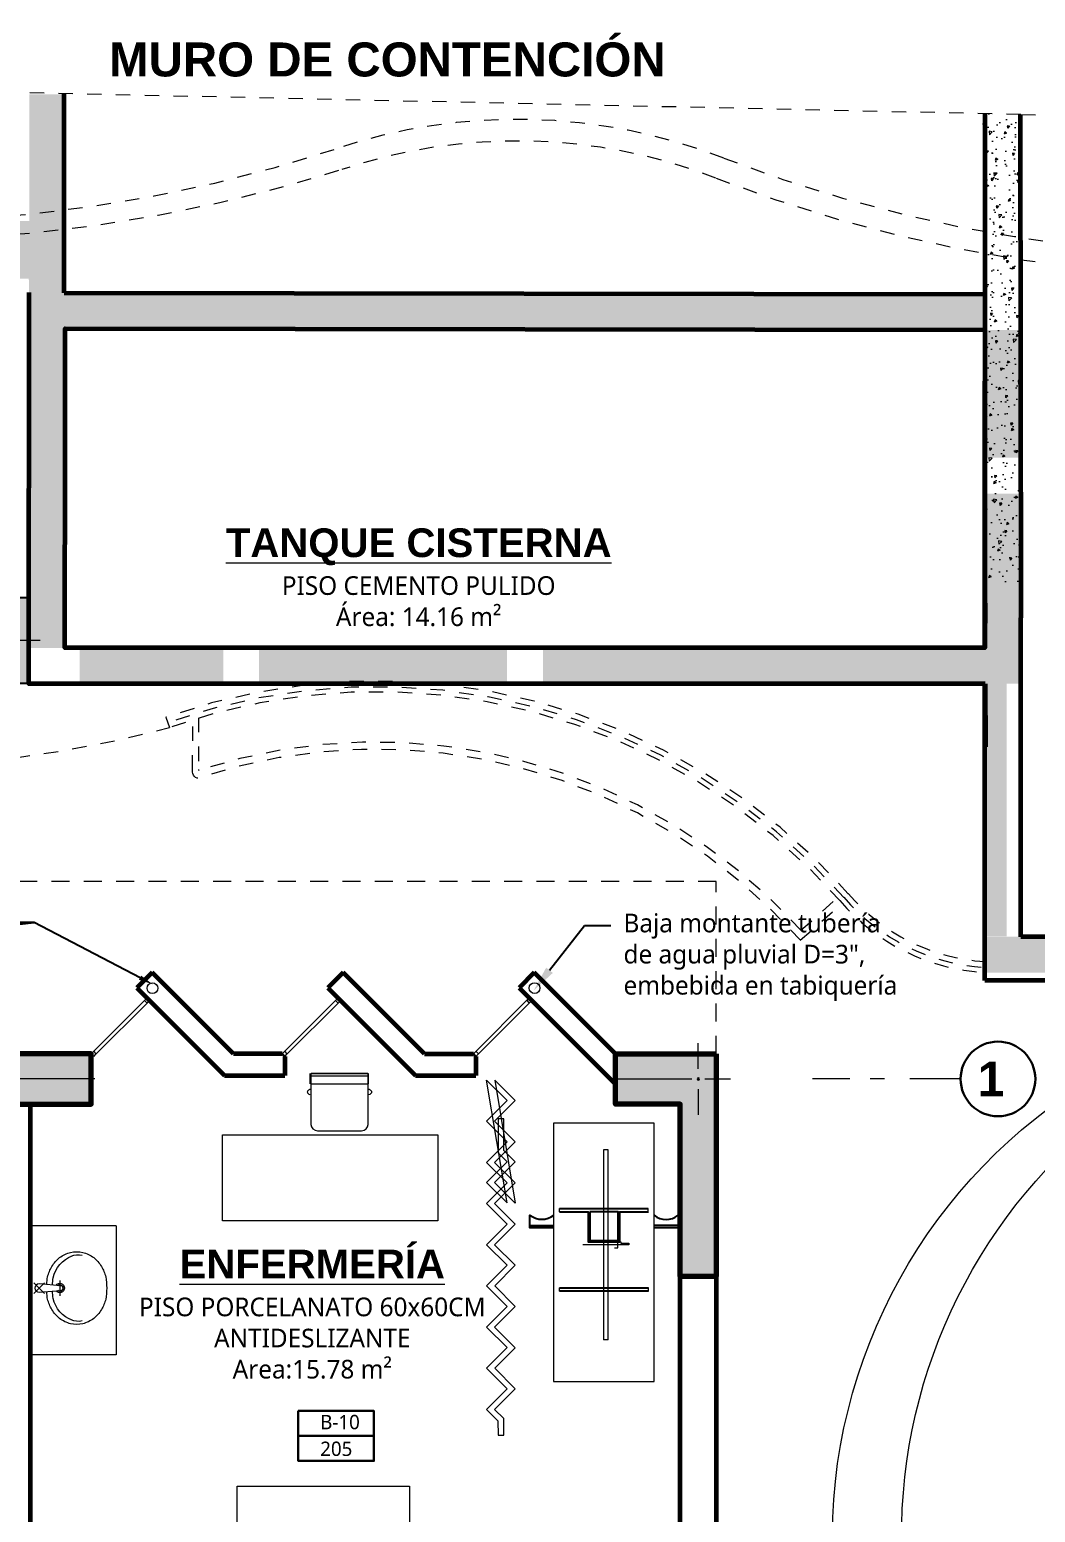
# Model space of a CAD drawing. Header units: metres. Extents: x 28 to 239, y -1 to 113.
# Drawn here: x 81.55 to 88.55, y 87.5 to 97.83 of the extents above; entities that cross this region are included whole.
import ezdxf
from ezdxf import colors
from ezdxf.entities.mleader import LeaderData, LeaderLine
from ezdxf.enums import TextEntityAlignment as Align
from ezdxf.math import Vec2, Vec3

# ---------------------------------------------------------------- set-up
doc = ezdxf.new("R2010")
doc.units = ezdxf.units.M
for name, pattern in [('DASHED2', [0.375, 0.25, -0.125]), ('Dot & Dashed', [0.670278, 0.352778, -0.176389, 0, -0.141111]), ('HIDDEN2', [0.1875, 0.125, -0.0625])]:
    doc.linetypes.add(name, pattern=pattern)
for name, color, linetype, lineweight in [('0-ARBOL', 64, 'Continuous', 0), ('COLUMNAS 50', 32, 'Continuous', 70), ('Cotas varias El', 253, 'Continuous', 13), ('Equipamiento SR', 23, 'Continuous', 0), ('GRAFO 0 BLANCO', 7, 'Continuous', 0), ('GRAFO 4', 7, 'Continuous', 30), ('I.S. CANALETAS', 12, 'Continuous', 0), ('letras sr', 7, 'Continuous', 5), ('Mobiliario interno', 251, 'Continuous', 0), ('Muebles', 252, 'Continuous', 0), ('Muros el', 144, 'Continuous', 60), ('Pisos El', 252, 'Continuous', 5), ('Proyeccciones', 1, 'DASHED2', 18), ('proyecciones', 1, 'DASHED2', 5), ('Sanitarios el', 141, 'Continuous', 15), ('Structural - Bearing_Pen_No__20', 1, 'Continuous', 0), ('TEXTOS-SUBTITULO', 7, 'Continuous', 30), ('Vanos', 140, 'Continuous', 5)]:
    doc.layers.add(name, color=color, linetype=linetype, lineweight=lineweight)
doc.layers.add('Mobiliario', color=7, linetype='Continuous', lineweight=0, true_color=0x7f7f7f)
doc.styles.add('Generales', font='trebuc.ttf', dxfattribs={"height": 0.1})
doc.styles.add('GENERATED_STYLE_1', font='arialbd.ttf')
doc.styles.add('Santa Rosa 1 50', font='trebuc.ttf')
doc.styles.add('TURBO_BASS', font='swisseb.ttf')

# ---------------------------------------------------------------- blocks, each defined once
blk = doc.blocks.new('Columna 1.10 x0.30')
at = {"true_color": 0xc7c8ca}
h = blk.add_hatch(color=9, dxfattribs=at)
h.dxf.hatch_style = 1
h.paths.add_polyline_path([(-234.849, 113.807), (-235.949, 113.807), (-235.949, 113.457), (-234.849, 113.457)])
h.paths.add_polyline_path([(-235.391, 113.632, -1), (-235.408, 113.632, -1)], flags=16)
at = {"layer": 'COLUMNAS 50', "color": 1, "linetype": 'Continuous', "lineweight": 5}
for p, q in [((-235.399, 113.873), (-235.399, 113.693)), ((-235.974, 113.632), (-235.444, 113.632)), ((-234.824, 113.632), (-235.354, 113.632)), ((-235.399, 113.562), (-235.399, 113.382))]:
    blk.add_line(p, q, dxfattribs=at)
at = {"layer": 'COLUMNAS 50', "linetype": 'Continuous'}
blk.add_lwpolyline([(-235.949, 113.457), (-234.849, 113.457), (-234.849, 113.807), (-235.949, 113.807)], close=True, dxfattribs=at)
at = {"layer": 'COLUMNAS 50', "color": 1, "linetype": 'Continuous', "lineweight": 5}
blk.add_circle((-235.399, 113.632), 0.00871, dxfattribs=at)
blk.add_point((-235.399, 113.632), dxfattribs=at)
blk = doc.blocks.new('Columna tipo 3')
at = {"true_color": 0x939598}
h = blk.add_hatch(color=252, dxfattribs=at)
h.dxf.hatch_style = 1
h.paths.add_polyline_path([(-235.085, 45.074), (-235.785, 45.074), (-235.785, 43.524), (-235.535, 43.524), (-235.535, 44.724), (-235.085, 44.724)])
h.paths.add_polyline_path([(-235.668, 44.899, -1), (-235.651, 44.899, -1)], flags=16)
at = {"layer": 'COLUMNAS 50', "linetype": 'Continuous'}
blk.add_lwpolyline([(-235.785, 45.074), (-235.785, 43.524), (-235.535, 43.524), (-235.535, 44.724), (-235.085, 44.724), (-235.085, 45.074)], close=True, dxfattribs=at)
at = {"layer": 'Structural - Bearing_Pen_No__20', "linetype": 'Continuous'}
for p, q in [((-235.66, 44.969), (-235.66, 45.149)), ((-235.705, 44.899), (-235.885, 44.899)), ((-235.66, 44.829), (-235.66, 44.649)), ((-235.085, 44.899), (-235.615, 44.899))]:
    blk.add_line(p, q, dxfattribs=at)
blk.add_circle((-235.66, 44.899), 0.00871, dxfattribs=at)
blk.add_point((-235.66, 44.899), dxfattribs=at)
blk = doc.blocks.new('A$C63924F70')
at = {"layer": 'Muebles', "linetype": 'Continuous'}
for p, q in [((0.016, 0.425), (0, 0.425)), ((0.356, 0.422), (0, 0.422)), ((0, 0.022), (0, 0.422)), ((0, 0.419), (0, 0.025)), ((0.072, 0.425), (0.016, 0.425)), ((0.016, 0.022), (0.016, 0.422)), ((0.072, 0.022), (0.072, 0.422)), ((0.111, 0.428), (0.112, 0.431)), ((0.111, 0.425), (0.111, 0.428)), ((0.112, 0.431), (0.114, 0.435)), ((0.114, 0.435), (0.116, 0.438)), ((0.116, 0.438), (0.119, 0.44)), ((0.119, 0.44), (0.122, 0.442)), ((0.122, 0.442), (0.125, 0.444)), ((0.125, 0.444), (0.128, 0.444)), ((0.128, 0.444), (0.131, 0.444)), ((0.131, 0.444), (0.135, 0.444)), ((0.135, 0.444), (0.138, 0.442)), ((0.138, 0.442), (0.141, 0.44)), ((0.141, 0.44), (0.143, 0.438)), ((0.143, 0.438), (0.145, 0.435)), ((0.145, 0.435), (0.146, 0.433)), ((0.146, 0.433), (0.15, 0.425)), ((0.4, 0.069), (0.4, 0.376)), ((0, 0.022), (0.356, 0.022)), ((0.016, 0.019), (0, 0.019)), ((0.072, 0.019), (0.016, 0.019)), ((0.111, 0.016), (0.111, 0.019)), ((0.112, 0.013), (0.111, 0.016)), ((0.114, 0.009), (0.112, 0.013)), ((0.116, 0.006), (0.114, 0.009)), ((0.119, 0.004), (0.116, 0.006)), ((0.122, 0.002), (0.119, 0.004)), ((0.125, 0.001), (0.122, 0.002)), ((0.128, 0), (0.125, 0.001)), ((0.135, 0.001), (0.131, 0)), ((0.138, 0.002), (0.135, 0.001)), ((0.141, 0.004), (0.138, 0.002)), ((0.143, 0.006), (0.141, 0.004)), ((0.145, 0.009), (0.143, 0.006)), ((0.146, 0.011), (0.145, 0.009)), ((0.15, 0.019), (0.146, 0.011)), ((0.131, 0), (0.128, 0))]:
    blk.add_line(p, q, dxfattribs=at)
for centre, start, end in [((0.351, 0.374), 2.3424, 84.3372), ((0.351, 0.071), 275.6628, 357.6576)]:
    blk.add_arc(centre, 0.0487, start, end, dxfattribs=at)
blk = doc.blocks.new('OvalinGrandeyGrifo')
at = {"layer": 'Sanitarios el', "lineweight": 13, "ltscale": 0.5}
for p, q in [((0.052, -0.117), (-0.053, -0.117)), ((0.037, -0.224), (-0.037, -0.298)), ((-0.037, -0.224), (0.037, -0.298))]:
    blk.add_line(p, q, dxfattribs=at)
at = {"layer": 'Sanitarios el'}
blk.add_lwpolyline([(-0.029, -0.261), (-0.016, -0.11, -1), (0.016, -0.11), (0.029, -0.261, -1)], format="xyb", close=True, dxfattribs=at)
for centre, radius, start, end in [((0, -0.25), 0.459, 80.1175, 99.8825), ((-0.037, -0.011), 0.218, 143.4198, 165.9569), ((-0.05, -0.007), 0.205, 119.322, 142.2699), ((-0.015, -0.046), 0.256, 104.0103, 121.7376), ((0.015, -0.046), 0.256, 58.2624, 75.9897), ((0.05, -0.007), 0.205, 37.7301, 60.678), ((0.037, -0.011), 0.218, 14.0431, 36.5802), ((-0.053, 0), 0.2, 167.6572, 192.3428), ((-0.101, 0.011), 0.131, 168.0871, 202.2683), ((0.101, 0.011), 0.131, 337.7317, 11.9129), ((0.053, 0), 0.2, 347.6572, 12.3428), ((-0.037, 0.011), 0.218, 194.0431, 216.5802), ((-0.031, 0.038), 0.205, 199.9549, 258.5759), ((0, -0.117), 0.0325, 305.7597, 234.2403), ((0, -0.117), 0.023, 321.3881, 218.6119), ((0.031, 0.038), 0.205, 281.4241, 340.0451), ((0.037, 0.011), 0.218, 323.4198, 345.9569), ((-0.05, 0.007), 0.205, 217.7301, 240.678), ((-0.015, 0.046), 0.256, 238.2624, 255.9897), ((0, 0.25), 0.459, 260.1175, 266.9302), ((0, 0.25), 0.419, 260.1175, 267.1004), ((0, 0.25), 0.419, 272.8996, 279.8825), ((0, 0.25), 0.459, 273.0698, 279.8825), ((0.015, 0.046), 0.256, 284.0103, 301.7376), ((0.05, 0.007), 0.205, 299.322, 322.2699)]:
    blk.add_arc(centre, radius, start, end, dxfattribs=at)
blk = doc.blocks.new('ar7')
for centre, radius, start, end in [((90.041, 20.563), 13.703, 98.3934, 219.1798), ((91.483, 19.637), 13.649, 103.3596, 210.5357)]:
    blk.add_arc(centre, radius, start, end)
blk = doc.blocks.new('bLOQUE D')
at = {"true_color": 0xc7c8ca}
h = blk.add_hatch(color=9, dxfattribs=at)
h.dxf.hatch_style = 1
h.paths.add_polyline_path([(3204.203, 2082.699), (3203.903, 2082.699), (3203.903, 2082.099), (3204.203, 2082.099)])
edge = h.paths.add_edge_path(flags=16)
edge.add_arc((3204.053, 2082.399), 0.00871, 0, 360)
blk.add_lwpolyline([(3203.903, 2082.699), (3204.203, 2082.699), (3204.203, 2082.099), (3203.903, 2082.099)], close=True)
at = {"layer": 'COLUMNAS 50', "color": 1, "linetype": 'Continuous', "lineweight": 5}
for p, q in [((3204.053, 2082.779), (3204.053, 2082.444)), ((3203.983, 2082.399), (3203.848, 2082.399)), ((3204.283, 2082.399), (3204.14, 2082.399)), ((3204.053, 2082.019), (3204.053, 2082.354))]:
    blk.add_line(p, q, dxfattribs=at)
blk.add_circle((3204.053, 2082.399), 0.00871, dxfattribs=at)
blk = doc.blocks.new('SWSW')
at = {"layer": 'Proyeccciones', "color": 165, "linetype": 'DASHED2', "lineweight": 9, "ltscale": 0.4, "true_color": 0x5e67af}
for centre, radius, start, end in [((23.246, -0.053), 3.983, 68.8134, 108.5379), ((18.838, 13.277), 10.058, 248.8603, 288.2044), ((18.842, 13.639), 10.55, 248.89, 287.7267), ((23.246, -0.053), 3.833, 68.8134, 108.5379), ((28.313, 13.042), 10.058, 248.8603, 288.3764), ((28.313, 13.042), 10.208, 248.8603, 288.3764)]:
    blk.add_arc(centre, radius, start, end, dxfattribs=at)

msp = doc.modelspace()

# ---------------------------------------------------------------- hatches: boundary and pattern name
at = {"layer": 'GRAFO 0 BLANCO'}
h = msp.add_hatch(dxfattribs=at)
h.set_pattern_fill('AR-CONC', color=251, scale=0.03)
h.set_pattern_definition([(50, (-189.03864, 132.16015), (0.21517805, -0.01882564), [0.0225, -0.2475]), (355, (-189.03864, 132.16015), (-0.0416254, 0.22565764), [0.018, -0.198]), (100.451444, (-189.0207, 132.15858), (0.17355265, 0.206832), [0.01912206, -0.21034263]), (46.1842, (-189.03864, 132.22015), (0.3201724, -0.04965578), [0.03375, -0.37125]), (96.63564, (-189.01196, 132.216), (0.2803986, 0.29223558), [0.0286831, -0.31551413]), (351.18416, (-189.03864, 132.22015), (0.2803986, 0.29223558), [0.027, -0.297]), (21, (-189.00864, 132.20515), (0.17907212, -0.12078567), [0.0225, -0.2475]), (326, (-189.00864, 132.20515), (0.0729946, 0.21754501), [0.018, -0.198]), (71.451445, (-188.99372, 132.19509), (0.25206671, 0.09675935), [0.01912206, -0.21034263]), (37.5, (-189.03864, 132.16015), (0.003647957, 0.099868156), [0, -0.1956, 0, -0.201, 0, -0.19875]), (7.5, (-189.03864, 132.16015), (0.07892086, 0.118323514), [0, -0.1146, 0, -0.1911, 0, -0.07575]), (327.5, (-189.10554, 132.16015), (0.16014673, -0.006766462), [0, -0.075, 0, -0.234, 0, -0.3105]), (317.5, (-189.13554, 132.16015), (0.17495585, 0.030031495), [0, -0.0975, 0, -0.1554, 0, -0.2205])])
h.paths.add_polyline_path([(88.195, 95.988), (81.791, 95.998), (81.791, 97.379), (81.548, 97.379), (81.548, 96.497), (61.396, 96.497), (61.396, 97.829), (61.146, 97.829), (61.146, 96.949), (54.496, 96.949), (54.496, 93.269), (61.396, 93.274), (61.146, 93.519), (54.746, 93.519), (54.746, 96.699), (61.146, 96.699), (61.146, 96.097), (61.146, 93.519), (61.396, 93.274), (61.396, 96.096), (81.545, 96.095), (81.548, 95.848), (81.548, 95.848), (81.547, 94.598), (81.797, 94.598), (81.798, 95.747), (88.195, 95.738)])
h.paths.add_polyline_path([(81.797, 94.598), (81.547, 94.598), (81.546, 93.524), (81.796, 93.524)], flags=17)
h.paths.add_polyline_path([(82.898, 93.524), (81.898, 93.524), (81.898, 93.274), (82.898, 93.274)], flags=17)
h.paths.add_polyline_path([(84.873, 93.524), (83.148, 93.524), (83.148, 93.274), (84.873, 93.274)], flags=17)
h.paths.add_polyline_path([(88.445, 94.598), (88.195, 94.598), (88.195, 93.524), (85.123, 93.524), (85.123, 93.348), (88.445, 93.348)])
h.paths.add_polyline_path([(88.445, 95.737), (88.195, 95.737), (88.195, 94.848), (88.445, 94.848)])
h.paths.add_polyline_path([(88.445, 93.348), (85.123, 93.348), (85.123, 93.274), (88.445, 93.274)])
h = msp.add_hatch(dxfattribs=at)
h.set_pattern_fill('AR-CONC', color=251, scale=0.03)
h.set_pattern_definition([(50, (-182.38613, 130.14708), (0.21517805, -0.01882564), [0.0225, -0.2475]), (355, (-182.38613, 130.14708), (-0.0416254, 0.22565764), [0.018, -0.198]), (100.451444, (-182.3682, 130.14551), (0.17355265, 0.206832), [0.01912206, -0.21034263]), (46.1842, (-182.38613, 130.20708), (0.3201724, -0.04965578), [0.03375, -0.37125]), (96.63564, (-182.35945, 130.20294), (0.2803986, 0.29223558), [0.0286831, -0.31551413]), (351.18416, (-182.38613, 130.20708), (0.2803986, 0.29223558), [0.027, -0.297]), (21, (-182.35613, 130.19208), (0.17907212, -0.12078567), [0.0225, -0.2475]), (326, (-182.35613, 130.19208), (0.0729946, 0.21754501), [0.018, -0.198]), (71.451445, (-182.34121, 130.18201), (0.25206671, 0.09675935), [0.01912206, -0.21034263]), (37.5, (-182.38613, 130.14708), (0.003647957, 0.099868156), [0, -0.1956, 0, -0.201, 0, -0.19875]), (7.5, (-182.38613, 130.14708), (0.07892086, 0.118323514), [0, -0.1146, 0, -0.1911, 0, -0.07575]), (327.5, (-182.45303, 130.14708), (0.16014673, -0.006766462), [0, -0.075, 0, -0.234, 0, -0.3105]), (317.5, (-182.48303, 130.14708), (0.17495585, 0.030031495), [0, -0.0975, 0, -0.1554, 0, -0.2205])])
h.paths.add_polyline_path([(95.098, 91.507), (88.35, 91.516), (88.35, 93.835), (88.2, 93.835), (88.199, 92.585), (88.449, 92.585), (88.45, 91.516), (95.098, 91.507)])
h.paths.add_polyline_path([(88.449, 92.585), (88.199, 92.585), (88.198, 91.511), (88.448, 91.511)])
h.paths.add_polyline_path([(89.55, 91.511), (88.198, 91.512), (88.198, 91.262), (89.55, 91.261)])
h.paths.add_polyline_path([(91.78, 91.511), (89.55, 91.511), (89.55, 91.261), (91.78, 91.261)])
h.paths.add_polyline_path([(95.099, 91.51), (94.849, 91.51), (94.848, 91.511), (91.776, 91.511), (91.776, 91.335), (95.098, 91.335)])
h.paths.add_polyline_path([(95.1, 91.51), (94.85, 91.51), (94.849, 91.51), (95.099, 91.51)])
h.paths.add_polyline_path([(95.098, 91.335), (91.776, 91.335), (91.776, 91.261), (95.098, 91.261)])
at = {"layer": 'Pisos El'}
h = msp.add_hatch(dxfattribs=at)
h.set_pattern_fill('AR-CONC', color=256, scale=0.001, angle=180)
h.paths.add_polyline_path([(88.457, 97.238), (88.187, 97.244), (88.2, 93.985), (88.45, 93.985)])

# ---------------------------------------------------------------- linework, layer by layer
at = {"extrusion": (-0.00481, -0.03756, 0.999283)}
for p, q in [((85.238, 89.619, -0.001), (85.856, 89.619, 0.002)), ((85.032, 89.502, 0.023), (85.197, 89.502, 0.024)), ((86.063, 89.502, 0.021), (85.897, 89.502, 0.021)), ((85.239, 89.068, -0.021), (85.857, 89.068, -0.018)), ((85.857, 89.045, -0.019), (85.239, 89.045, -0.022))]:
    msp.add_line(p, q, dxfattribs=at)
at = {"color": 7, "extrusion": (-0.00481, -0.03756, 0.999283)}
for points, elevation in [([(73.141, 99.513), (72.977, 99.492), (72.966, 99.579, 0.351), (73.13, 99.6, 0.351)], -3.748), ([(73.824, 99.688, 0.351), (73.988, 99.709), (73.999, 99.623), (73.835, 99.602)], -3.754)]:
    msp.add_lwpolyline(points, format="xyb", dxfattribs=dict(at, elevation=elevation))
at = {"color": 7, "extrusion": (-0.00481, -0.03756, 0.999283), "elevation": -3.777}
msp.add_lwpolyline([(73.168, 99.627), (73.365, 99.652), (73.391, 99.444), (73.61, 99.472), (73.584, 99.68), (73.781, 99.705)], dxfattribs=at)
msp.add_lwpolyline([(73.376, 99.653), (73.401, 99.456), (73.598, 99.481), (73.573, 99.678)], close=True, dxfattribs=at)
at = {"layer": 'Cotas varias El', "linetype": 'Dot & Dashed'}
msp.add_line((88.03, 90.522), (87, 90.522), dxfattribs=at)
at = {"layer": 'Equipamiento SR', "elevation": 0.023}
msp.add_lwpolyline([(85.897, 88.415), (85.897, 90.215), (85.197, 90.215), (85.197, 88.415), (85.897, 88.415)], dxfattribs=at)
at = {"layer": 'Equipamiento SR'}
for points in [[(84.392, 90.134), (84.392, 89.534), (82.892, 89.534), (82.892, 90.134), (84.392, 90.134)], [(84.194, 87.236), (82.994, 87.236), (82.994, 87.686), (84.194, 87.686), (84.194, 87.236)]]:
    msp.add_lwpolyline(points, dxfattribs=at)
at = {"layer": 'GRAFO 0 BLANCO', "color": 1, "lineweight": 30}
msp.add_lwpolyline([(83.42, 88.21), (83.947, 88.21), (83.947, 87.862), (83.42, 87.862)], close=True, dxfattribs=at)
msp.add_lwpolyline([(83.947, 88.036), (83.42, 88.036)], dxfattribs=at)
at = {"layer": 'GRAFO 4', "linetype": 'Continuous'}
for p, q in [((83.309, 90.697), (83.327, 90.679)), ((84.639, 90.697), (84.657, 90.679))]:
    msp.add_line(p, q, dxfattribs=at)
msp.add_circle((88.29, 90.522), 0.26, dxfattribs=at)
at = {"layer": 'I.S. CANALETAS'}
for centre in [(82.405, 91.154), (85.065, 91.155)]:
    msp.add_circle(centre, 0.0375, dxfattribs=at)
at = {"layer": 'Mobiliario', "lineweight": 0, "extrusion": (-0.00481, -0.03756, 0.999283)}
for p, q in [((85.544, 90.029, 0.01), (85.545, 88.705, -0.04)), ((85.577, 90.029, 0.01), (85.544, 90.029, 0.01)), ((85.578, 88.705, -0.04), (85.577, 90.029, 0.01)), ((85.721, 89.367, -0.014), (85.401, 89.367, -0.016)), ((85.622, 89.345, -0.015), (85.644, 89.345, -0.015)), ((85.644, 89.345, -0.015), (85.644, 89.389, -0.014)), ((85.644, 89.389, -0.014), (85.666, 89.389, -0.013)), ((85.666, 89.389, -0.013), (85.666, 89.378, -0.014)), ((85.666, 89.378, -0.014), (85.721, 89.378, -0.014)), ((85.721, 89.378, -0.014), (85.721, 89.367, -0.014)), ((85.578, 88.706, -0.04), (85.545, 88.706, -0.04))]:
    msp.add_line(p, q, dxfattribs=at)
at = {"layer": 'Mobiliario', "lineweight": 0}
for p, q in [((85.238, 89.597, -0.001), (85.238, 89.619, -0.001)), ((85.856, 89.597, 0.002), (85.856, 89.619, 0.002)), ((85.239, 89.045, -0.022), (85.239, 89.068, -0.021)), ((85.857, 89.045, -0.019), (85.857, 89.068, -0.018))]:
    msp.add_line(p, q, dxfattribs=at)
at = {"layer": 'Mobiliario', "extrusion": (0.00481, -0.03756, 0.999283), "elevation": -2.899}
msp.add_lwpolyline([(95.557, 78.453), (95.612, 78.382), (95.451, 78.258), (95.575, 78.098), (95.542, 78.965), (95.666, 78.805), (95.505, 78.681), (95.629, 78.52), (95.469, 78.396), (95.593, 78.236), (95.432, 78.112), (95.556, 77.951), (95.396, 77.827), (95.52, 77.667), (95.359, 77.543), (95.483, 77.382), (95.323, 77.258), (95.447, 77.098), (95.287, 76.974), (95.411, 76.813), (95.25, 76.689), (95.319, 76.6), (95.307, 76.5), (95.346, 76.495), (95.361, 76.611), (95.306, 76.682), (95.467, 76.806), (95.343, 76.966), (95.503, 77.09), (95.379, 77.251), (95.54, 77.375), (95.416, 77.535), (95.576, 77.66), (95.452, 77.82), (95.613, 77.944), (95.488, 78.105), (95.649, 78.229), (95.525, 78.389), (95.685, 78.513), (95.561, 78.674), (95.722, 78.798), (95.598, 78.958), (95.631, 78.09), (95.507, 78.251), (95.668, 78.375), (95.599, 78.464), (95.627, 78.683), (95.587, 78.688)], close=True, dxfattribs=at)
at = {"layer": 'Mobiliario', "ltscale": 0.01}
for points in [[(82.154, 89.5), (81.554, 89.5)], [(82.154, 88.6), (81.554, 88.6)]]:
    msp.add_lwpolyline(points, dxfattribs=at)
at = {"layer": 'Mobiliario interno', "color": 8, "ltscale": 0.01}
msp.add_line((82.154, 89.5), (82.154, 88.6), dxfattribs=at)
at = {"layer": 'Muros el', "ltscale": 0.05}
for p, q in [((88.449, 92.021), (88.45, 93.734)), ((88.198, 91.208), (88.199, 93.274)), ((88.448, 91.511), (88.449, 92.585)), ((94.848, 91.511), (88.448, 91.511)), ((95.098, 91.208), (88.198, 91.208)), ((83.327, 90.679), (83.327, 90.547)), ((84.657, 90.679), (84.657, 90.547)), ((82.907, 90.547), (83.327, 90.547)), ((81.554, 90.347), (81.554, 83.947))]:
    msp.add_line(p, q, dxfattribs=at)
for points in [[(81.791, 95.997), (81.791, 97.379)], [(88.199, 93.524), (88.2, 97.243)], [(88.445, 97.238), (88.45, 93.734)], [(88.201, 93.274), (81.545, 93.274), (81.548, 95.998)], [(81.791, 95.997), (88.192, 95.988)], [(81.797, 94.848), (81.798, 95.747), (88.199, 95.738), (88.199, 93.524), (81.796, 93.524), (81.797, 94.96)], [(88.2, 93.835), (88.201, 93.696)], [(88.201, 93.274), (88.202, 92.835)], [(82.403, 91.263), (82.297, 91.157)], [(82.969, 90.697), (82.403, 91.263)], [(83.733, 91.263), (83.627, 91.157)], [(84.299, 90.697), (83.733, 91.263)], [(85.063, 91.263), (84.957, 91.157)], [(85.629, 90.697), (85.063, 91.263)], [(82.297, 91.157), (82.907, 90.547)], [(83.627, 91.157), (84.237, 90.547)], [(84.957, 91.157), (85.629, 90.485)], [(83.139, 90.697), (82.969, 90.697)], [(83.309, 90.697), (83.139, 90.697)], [(84.299, 90.697), (84.639, 90.697)], [(84.237, 90.547), (84.657, 90.547)]]:
    msp.add_lwpolyline(points, dxfattribs=at)
msp.add_lwpolyline([(86.329, 89.147), (86.329, 85.847), (86.079, 85.847), (86.079, 89.147)], close=True, dxfattribs=at)
at = {"layer": 'Proyeccciones', "linetype": 'DASHED2', "lineweight": 9, "ltscale": 0.4}
for p, q in [((88.45, 97.238), (100.394, 97)), ((82.726, 93.036), (82.725, 92.676)), ((82.726, 93.036), (82.725, 92.676)), ((82.685, 92.676), (82.686, 93.024)), ((82.685, 92.676), (82.686, 93.024)), ((82.685, 92.66), (82.685, 92.676)), ((82.685, 92.66), (82.685, 92.676)), ((82.685, 92.658), (82.685, 92.66)), ((82.685, 92.658), (82.685, 92.66)), ((82.687, 92.648), (82.685, 92.658)), ((82.687, 92.648), (82.685, 92.658)), ((82.691, 92.638), (82.687, 92.648)), ((82.691, 92.638), (82.687, 92.648)), ((82.698, 92.628), (82.691, 92.638)), ((82.698, 92.628), (82.691, 92.638)), ((82.706, 92.621), (82.698, 92.628)), ((82.706, 92.621), (82.698, 92.628)), ((82.717, 92.617), (82.706, 92.621)), ((82.717, 92.617), (82.706, 92.621)), ((82.72, 92.616), (82.717, 92.617)), ((82.725, 92.676), (82.726, 92.675)), ((82.725, 92.676), (82.726, 92.675)), ((82.726, 92.675), (82.726, 92.674)), ((82.726, 92.675), (82.726, 92.674)), ((82.726, 92.674), (82.726, 92.674)), ((82.726, 92.674), (82.726, 92.674)), ((82.726, 92.674), (82.727, 92.674)), ((82.726, 92.674), (82.727, 92.674)), ((82.727, 92.674), (82.728, 92.673)), ((82.727, 92.674), (82.728, 92.673)), ((82.728, 92.673), (82.731, 92.673)), ((82.728, 92.673), (82.731, 92.673))]:
    msp.add_line(p, q, dxfattribs=at)
for points in [[(88.45, 97.238), (61.448, 97.827)], [(82.499, 93.041), (82.524, 92.97)], [(86.914, 91.488), (87.206, 91.745)], [(86.919, 91.558), (87.173, 91.783)]]:
    msp.add_lwpolyline(points, dxfattribs=at)
for centre, radius, start, end in [((80.394, 100.954), 8.264, 242.688, 284.9286), ((83.964, 88.911), 4.382, 41.4581, 109.5293), ((83.964, 88.911), 4.342, 41.4581, 109.5293), ((83.964, 88.911), 4.307, 41.4581, 109.5293), ((83.964, 88.881), 3.987, 42.1765, 108.0124), ((83.964, 88.881), 3.937, 41.4581, 108.4286), ((88.28, 92.693), 1.396, 220.4119, 266.6506), ((88.28, 92.693), 1.356, 220.4119, 266.5532), ((88.28, 92.693), 1.432, 220.4119, 266.7321)]:
    msp.add_arc(centre, radius, start, end, dxfattribs=at)
at = {"layer": 'proyecciones', "linetype": 'HIDDEN2'}
msp.add_lwpolyline([(86.329, 90.697), (86.329, 91.897), (57.529, 91.897), (57.529, 90.697)], dxfattribs=at)
at = {"layer": 'Vanos', "color": 7}
msp.add_line((81.898, 93.525), (82.898, 93.525), dxfattribs=at)
at = {"layer": 'Vanos', "color": 7, "linetype": 'Continuous'}
for p, q in [((81.979, 90.697), (82.368, 91.086)), ((82.368, 91.086), (82.35, 91.068)), ((82.35, 91.068), (82.368, 91.05)), ((82.368, 91.086), (82.386, 91.068)), ((82.368, 91.05), (82.386, 91.068)), ((83.309, 90.697), (83.698, 91.086)), ((83.698, 91.086), (83.68, 91.068)), ((83.68, 91.068), (83.698, 91.05)), ((83.698, 91.086), (83.716, 91.068)), ((83.698, 91.05), (83.716, 91.068)), ((84.639, 90.697), (85.028, 91.086)), ((85.028, 91.086), (85.01, 91.068)), ((85.01, 91.068), (85.028, 91.05)), ((85.028, 91.086), (85.046, 91.068)), ((85.028, 91.05), (85.046, 91.068)), ((82.014, 90.697), (82.368, 91.05)), ((83.344, 90.697), (83.698, 91.05)), ((84.674, 90.697), (85.028, 91.05)), ((81.997, 90.679), (81.979, 90.697)), ((82.014, 90.697), (81.997, 90.715)), ((81.997, 90.679), (82.014, 90.697)), ((83.344, 90.697), (83.327, 90.715)), ((83.327, 90.679), (83.344, 90.697)), ((84.674, 90.697), (84.657, 90.715)), ((84.657, 90.679), (84.674, 90.697))]:
    msp.add_line(p, q, dxfattribs=at)

# ---------------------------------------------------------------- block references
msp.add_blockref('bLOQUE D', (-3122.658, -1988.824))
at = {"layer": '0-ARBOL', "xscale": -0.2736950423456928, "yscale": 0.2736950423456928, "zscale": 0.2736950423456928, "rotation": 150.6320161615697}
msp.add_blockref('ar7', (72.17, 104.303), dxfattribs=at)
at = {"layer": 'COLUMNAS 50'}
msp.add_blockref('Columna 1.10 x0.30', (316.828, -23.11), dxfattribs=at)
at = {"layer": 'COLUMNAS 50', "xscale": -1}
msp.add_blockref('Columna tipo 3', (-149.456, 45.623), dxfattribs=at)
at = {"layer": 'Equipamiento SR', "rotation": 270}
msp.add_blockref('A$C63924F70', (83.485, 90.561), dxfattribs=at)
at = {"layer": 'GRAFO 0 BLANCO'}
msp.add_blockref('SWSW', (61.696, 93.274), dxfattribs=at)
at = {"layer": 'Mobiliario interno', "color": 8, "ltscale": 0.01, "xscale": -1, "rotation": 270}
msp.add_blockref('OvalinGrandeyGrifo', (81.878, 89.066), dxfattribs=at)

# ---------------------------------------------------------------- texts
at = {"insert": (88.335, 90.402), "char_height": 0.24, "width": 1.011031258713047e-14, "attachment_point": 9, "rotation": 0, "style": 'GENERATED_STYLE_1'}
msp.add_mtext('1', dxfattribs=at)
at = {"layer": 'letras sr', "attachment_point": 1, "style": 'Santa Rosa 1 50'}
for s, width, insert, char_height in [('\\pxqc;{\\fSwis721 Ex BT|b1|i0|c0|p34;\\H0.95694x;\\LTANQUE CISTERNA\\H0.8x;\\P\\fTrebuchet MS|b0|i0|c0|p34;\\H0.8125x;\\lPISO CEMENTO PULIDO\\PÁrea: 14.16 m²}', 3.38498, (82.566, 94.356), 0.209), ('\\pxqc;{\\fSwis721 Ex BT|b1|i0|c0|p34;\\H0.95694x;\\LENFERMERÍA\\P\\fTrebuchet MS|b0|i0|c0|p34;\\H0.65x;\\lPISO PORCELANATO 60x60CM \\PANTIDESLIZANTE\\PArea:15.78 m²}', 3.44388, (81.796, 89.333), 0.209), ('B-10', 0.5528, (83.573, 88.183), 0.1), ('205', 0.5528, (83.573, 87.997), 0.1)]:
    msp.add_mtext_dynamic_manual_height_columns(s, width=width, gutter_width=1, heights=[0], dxfattribs=dict(at, insert=insert, char_height=char_height))
at = {"layer": 'TEXTOS-SUBTITULO', "style": 'TURBO_BASS'}
msp.add_text('MURO DE CONTENCIÓN', height=0.23659, dxfattribs=at).set_placement((84.04, 97.503, 0), align=Align.CENTER)

# ---------------------------------------------------------------- leaders
at = {"layer": 'letras sr'}
ml = msp.add_multileader_mtext('Standard', dxfattribs=at)
ml.set_content('{\\H0.86957x;Baja montante tubería de agua\\Ppluvial D=3", embebida en tabiquería}', color=256, style='Generales')
ml.set_leader_properties()
ml.build(insert=Vec2(0, 0))
ml.multileader.update_dxf_attribs({"text_right_attachment_type": 6, "dogleg_length": 0.36, "arrow_head_size": 0.1})
ctx = ml.context
ctx.base_point, ctx.char_height, ctx.arrow_head_size, ctx.landing_gap_size, ctx.plane_origin = Vec3(78.76, 91.682), 0.115, 0.1, 0.09, Vec3(78.032, 92.027)
ctx.right_attachment = 6
notes = []
notes.append((ctx, [(1, (1, 1, 0), (81.583, 91.611), (-1, 0), 0.36, [(0, [(77.691, 91.164)], 0, []), (1, [(82.408, 91.181)], 0, [])])]))
ctx.mtext.insert, ctx.mtext.rotation, ctx.mtext.flow_direction = Vec3(78.85, 91.754), 6.283185, 5
ml = msp.add_multileader_mtext('Standard', dxfattribs=at)
ml.set_content('Baja montante tubería \\Pde agua pluvial D=3", \\Pembebida en tabiquería', color=256, style='Generales')
ml.set_leader_properties()
ml.build(insert=Vec2(0, 0))
ml.multileader.update_dxf_attribs({"text_right_attachment_type": 6, "dogleg_length": 0.36, "arrow_head_size": 0.18})
ctx = ml.context
ctx.base_point, ctx.char_height, ctx.arrow_head_size, ctx.landing_gap_size, ctx.plane_origin = Vec3(85.594, 91.59), 0.13, 0.18, 0.09, Vec3(85.399, 92)
ctx.right_attachment = 6
notes.append((ctx, [(0, (1, 1, 0), (85.412, 91.59), (1, 0), 0.183, [(0, [(85.058, 91.137)], 0, [])])]))
ctx.mtext.insert, ctx.mtext.rotation, ctx.mtext.flow_direction = Vec3(85.684, 91.673), 6.283185, 5
for ctx, leaders in notes:
    for number, flags, end, landing, length, lines in leaders:
        leader = LeaderData()
        leader.index, (leader.has_last_leader_line, leader.has_dogleg_vector, leader.attachment_direction) = number, flags
        leader.last_leader_point, leader.dogleg_vector, leader.dogleg_length = Vec3(end), Vec3(landing), length
        for number, points, colour, breaks in lines:
            line = LeaderLine()
            line.index, line.vertices, line.color, line.breaks = number, Vec3.list(points), colors.encode_raw_color(colour), breaks
            leader.lines.append(line)
        ctx.leaders.append(leader)

doc.saveas('drawing.dxf')
